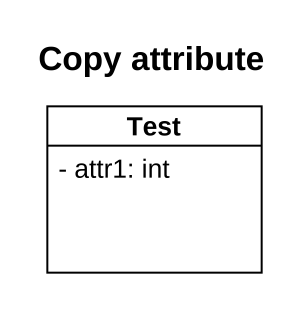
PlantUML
@startuml
title Copy attribute
hide circle
hide empty members
skinparam classAttributeIconSize 0
class Test {
  - attr1: int
}
@enduml
